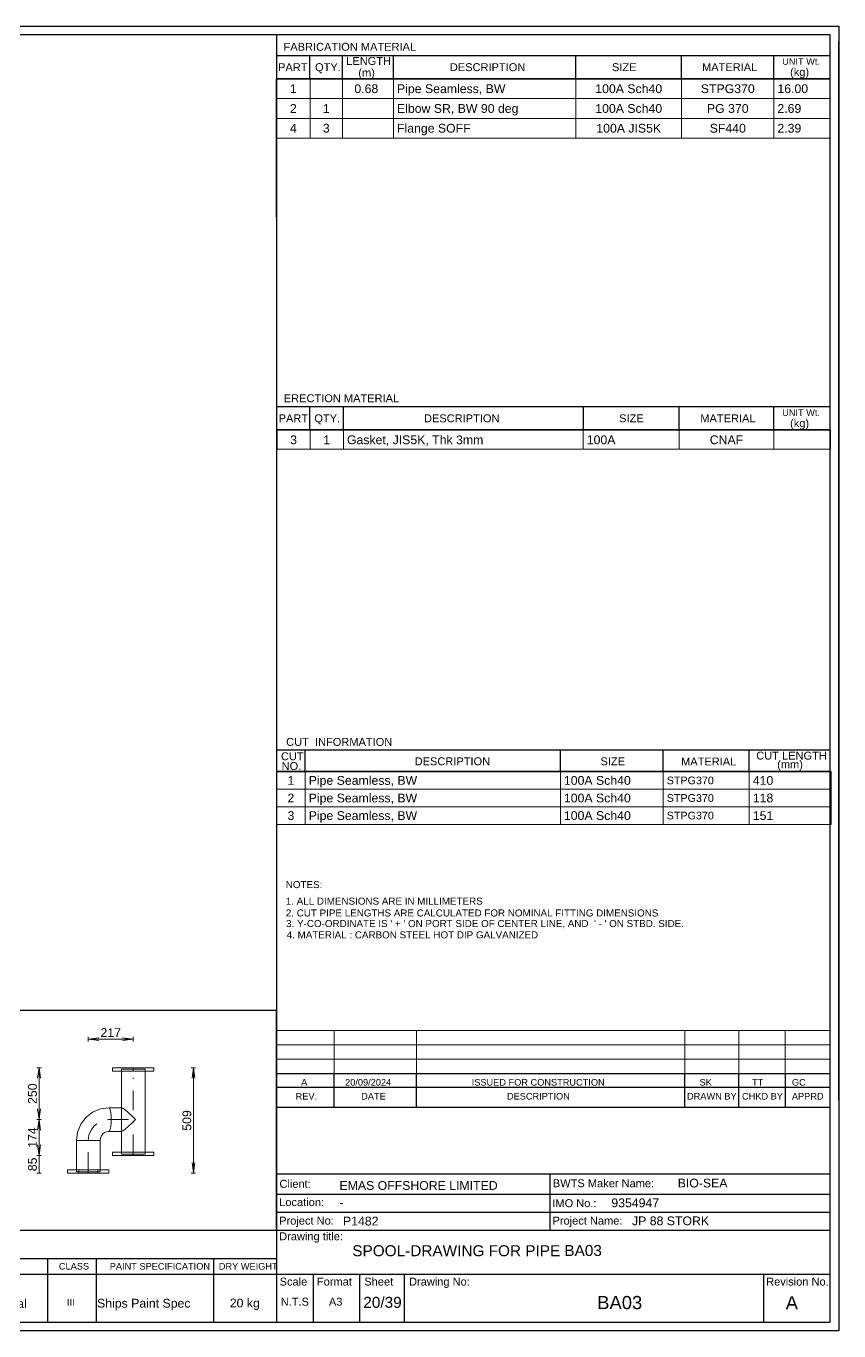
# Model space of a CAD drawing. Header units: millimetres. Extents: x 0 to 420, y 0 to 297.
# Drawn here: x 235 to 420, y 0 to 297 of the extents above; entities that cross this region are included whole.
import ezdxf
from ezdxf.enums import TextEntityAlignment as Align

# ---------------------------------------------------------------- set-up
doc = ezdxf.new("R2010")
doc.units = ezdxf.units.MM
doc.linetypes.add('DOTTED_DASHED6', pattern=[10, 4.444444, -2.666667, 0.222222, -2.666667])
for name, color, linetype in [('FramesFromTables', 40, 'Continuous'), ('SymbolsOnDrawingSheet', 1, 'Continuous'), ('TextFromTables', 2, 'Continuous'), ('TextFromTextBoxes', 2, 'Continuous')]:
    doc.layers.add(name, color=color, linetype=linetype)
doc.styles.add('Cadmatic Default Text', font='arial.ttf')

# ---------------------------------------------------------------- blocks, each defined once
blk = doc.blocks.new('BA01726637003_BOM_4')
at = {"layer": 'FramesFromTables', "linetype": 'ByBlock', "lineweight": 18}
for p, q in [((292, 285), (418, 285)), ((292, 271.5), (292, 285)), ((292, 271.5), (292, 285)), ((299.6, 271.5), (299.6, 285)), ((299.6, 271.5), (299.6, 285)), ((307, 271.5), (307, 285)), ((307, 271.5), (307, 285)), ((318.6, 271.5), (318.6, 285)), ((318.6, 271.5), (318.6, 285)), ((360.1, 271.5), (360.1, 285)), ((360.1, 271.5), (360.1, 285)), ((384.2, 271.5), (384.2, 285)), ((384.2, 271.5), (384.2, 285)), ((405.2, 271.5), (405.2, 285)), ((405.2, 271.5), (405.2, 285)), ((418, 271.5), (418, 285)), ((292, 280.5), (418, 280.5)), ((292, 276), (418, 276)), ((292, 205), (418.1, 205)), ((292, 200.67), (292, 205)), ((292.1, 200.67), (292.1, 205)), ((299.6, 200.67), (299.6, 205)), ((299.6, 200.67), (299.6, 205)), ((307.2, 200.67), (307.2, 205)), ((307.2, 200.67), (307.2, 205)), ((361.8, 200.67), (361.8, 205)), ((361.8, 200.67), (361.8, 205)), ((383.6, 200.67), (383.6, 205)), ((383.6, 200.67), (383.6, 205)), ((405.2, 200.67), (405.2, 205)), ((405.2, 200.67), (405.2, 205)), ((418, 200.67), (418, 205)), ((292, 127.3), (418.2, 127.3)), ((292, 115.3), (292, 127.3)), ((292, 115.3), (292, 127.3)), ((298.5, 115.3), (298.5, 127.3)), ((298.5, 115.3), (298.5, 127.3)), ((356.6, 115.3), (356.6, 127.3)), ((356.6, 115.3), (356.6, 127.3)), ((380, 115.3), (380, 127.3)), ((380, 115.3), (380, 127.3)), ((399.6, 115.3), (399.6, 127.3)), ((399.6, 115.3), (399.6, 127.3)), ((418, 115.3), (418, 127.3)), ((292, 123.3), (418.2, 123.3)), ((292, 119.3), (418.2, 119.3)), ((292, 68.4), (418, 68.4)), ((292, 58.6), (292, 68.4)), ((292, 58.6), (292, 68.4)), ((305.1, 58.6), (305.1, 68.4)), ((305.1, 58.6), (305.1, 68.4)), ((323.8, 58.6), (323.8, 68.4)), ((323.8, 58.6), (323.8, 68.4)), ((384.9, 58.6), (384.9, 68.4)), ((384.9, 58.6), (384.9, 68.4)), ((397.2, 58.6), (397.2, 68.4)), ((397.2, 58.6), (397.2, 68.4)), ((407.8, 58.6), (407.8, 68.4)), ((407.8, 58.6), (407.8, 68.4)), ((418, 58.6), (418, 68.4)), ((292, 65.13), (418, 65.13)), ((292, 61.87), (418, 61.87))]:
    blk.add_line(p, q, dxfattribs=at)
at = {"layer": 'FramesFromTables', "linetype": 'ByBlock', "lineweight": -3}
for p, q in [((2, 98.5), (51.5, 98.5)), ((2, 75.19), (2, 98.5)), ((2, 75.19), (2, 98.5)), ((12.6, 75.19), (12.6, 98.5)), ((12.6, 75.19), (12.6, 98.5)), ((30.3, 75.19), (30.3, 98.5)), ((30.3, 75.19), (30.3, 98.5)), ((40.9, 75.19), (40.9, 98.5)), ((40.9, 75.19), (40.9, 98.5)), ((51.5, 75.19), (51.5, 98.5)), ((2, 94.62), (51.5, 94.62)), ((2, 90.73), (51.5, 90.73)), ((2, 86.85), (51.5, 86.85)), ((2, 82.96), (51.5, 82.96)), ((2, 79.08), (51.5, 79.08))]:
    blk.add_line(p, q, dxfattribs=at)
at = {"layer": 'FramesFromTables', "linetype": 'ByBlock', "lineweight": 18, "flags": 128}
for points in [[(292, 271.5), (418, 271.5), (418, 285)], [(292, 200.67), (418.1, 200.67), (418.1, 205)], [(292, 115.3), (418.2, 115.3), (418.2, 127.3)], [(292, 58.6), (418, 58.6), (418, 68.4)]]:
    blk.add_lwpolyline(points, dxfattribs=at)
at = {"layer": 'FramesFromTables', "linetype": 'ByBlock', "lineweight": -3, "flags": 128}
blk.add_lwpolyline([(2, 75.19), (51.5, 75.19), (51.5, 98.5)], dxfattribs=at)
at = {"layer": 'TextFromTables', "linetype": 'ByBlock', "lineweight": 13, "style": 'Cadmatic Default Text'}
for s, p in [('1', (295.8, 282.75)), ('2', (295.8, 278.25)), ('4', (295.8, 273.75))]:
    blk.add_text(s, height=2, dxfattribs=at).set_placement(p, align=Align.MIDDLE_CENTER)
at = {"layer": 'TextFromTables', "linetype": 'ByBlock', "lineweight": 25, "style": 'Cadmatic Default Text'}
for s, p in [('0.68 ', (312.8, 282.75)), ('100A Sch40', (372.15, 282.75)), ('STPG370', (394.7, 282.75)), ('1', (303.3, 278.25)), ('100A Sch40', (372.15, 278.25)), ('PG 370', (394.7, 278.25)), ('3', (303.3, 273.75)), ('100A JIS5K', (372.15, 273.75)), ('SF440', (394.7, 273.75)), ('3', (295.85, 202.83)), ('1', (303.4, 202.83)), ('CNAF', (394.4, 202.83)), ('1', (295.25, 125.3)), ('2', (295.25, 121.3)), ('3', (295.25, 117.3)), ('W1', (7.3, 96.56)), ('100', (21.45, 96.56)), ('SOF', (35.6, 96.56)), ('SJ', (46.2, 96.56)), ('W2', (7.3, 92.67)), ('100', (21.45, 92.67)), ('BW', (35.6, 92.67)), ('SJ', (46.2, 92.67)), ('W3', (7.3, 88.79)), ('100', (21.45, 88.79)), ('BW', (35.6, 88.79)), ('SJ', (46.2, 88.79)), ('W4', (7.3, 84.91)), ('100', (21.45, 84.91)), ('SOF', (35.6, 84.91)), ('SJ', (46.2, 84.91)), ('W5', (7.3, 81.02)), ('100', (21.45, 81.02)), ('FW', (35.6, 81.02)), ('SJ', (46.2, 81.02)), ('W6', (7.3, 77.14)), ('100', (21.45, 77.14)), ('SOF', (35.6, 77.14)), ('SJ', (46.2, 77.14))]:
    blk.add_text(s, height=2, dxfattribs=at).set_placement(p, align=Align.MIDDLE_CENTER)
for s, height, p in [('Pipe Seamless, BW ', 2, (319.4, 282.75)), ('16.00', 2, (406, 282.75)), ('Elbow SR, BW 90 deg', 2, (319.4, 278.25)), ('2.69', 2, (406, 278.25)), ('Flange SOFF ', 2, (319.4, 273.75)), ('2.39', 2, (406, 273.75)), ('Gasket, JIS5K, Thk 3mm ', 2, (308, 202.83)), ('100A', 2, (362.6, 202.83)), ('Pipe Seamless, BW', 2, (299.3, 125.3)), ('100A Sch40', 2, (357.4, 125.3)), ('STPG370', 1.75, (380.8, 125.3)), ('410', 2, (400.4, 125.3)), ('Pipe Seamless, BW', 2, (299.3, 121.3)), ('100A Sch40', 2, (357.4, 121.3)), ('STPG370', 1.75, (380.8, 121.3)), ('118', 2, (400.4, 121.3)), ('Pipe Seamless, BW', 2, (299.3, 117.3)), ('100A Sch40', 2, (357.4, 117.3)), ('STPG370', 1.75, (380.8, 117.3)), ('151', 2, (400.4, 117.3))]:
    blk.add_text(s, height=height, dxfattribs=at).set_placement(p, align=Align.MIDDLE_LEFT)
at = {"layer": 'TextFromTextBoxes', "linetype": 'ByBlock', "lineweight": -3, "style": 'Cadmatic Default Text'}
for s, p in [('EMAS OFFSHORE LIMITED', (306.3, 33.1)), ('BIO-SEA', (383.3, 33.65)), ('9354947', (368.2, 29.15)), ('-', (306.3, 29.2)), ('P1482', (307.1, 25)), ('JP 88 STORK', (372.9, 25.05)), ('BA03-004', (130, 19.6))]:
    blk.add_text(s, height=2, dxfattribs=at).set_placement(p, align=Align.MIDDLE_LEFT)
at = {"layer": 'TextFromTextBoxes', "linetype": 'ByBlock', "lineweight": 25, "style": 'Cadmatic Default Text'}
blk.add_text('BA03', height=2.5, dxfattribs=at).set_placement((357.5, 18.3), align=Align.MIDDLE_LEFT)
at = {"layer": 'TextFromTextBoxes', "linetype": 'ByBlock', "lineweight": -3, "style": 'Cadmatic Default Text'}
for s, height, p in [('WATER', 2, (163.35, 8.05)), ('SEA WATER', 2, (145.25, 7.28)), ('AMB', 2, (177.85, 6.3)), ('6', 2, (189.25, 6.2)), ('-', 2, (200.2, 6.15)), ('9', 2, (211.7, 6.25)), ('100% Visual', 2, (227.35, 6.2)), ('Ships Paint Spec', 2, (261.75, 6.3)), ('20 kg', 2, (284.75, 6.35)), ('20/39', 2.5, (316.1, 6.5))]:
    blk.add_text(s, height=height, dxfattribs=at).set_placement(p, align=Align.MIDDLE_CENTER)
at = {"layer": 'TextFromTextBoxes', "linetype": 'ByBlock', "lineweight": 25, "style": 'Cadmatic Default Text'}
blk.add_text('BA03', height=3, dxfattribs=at).set_placement((370.1, 6.45), align=Align.MIDDLE_CENTER)
blk = doc.blocks.new('SEDS_SPOOL_FORMAT_Gol_6')
at = {"layer": 'SymbolsOnDrawingSheet', "linetype": 'ByBlock', "lineweight": -3, "flags": 128}
for points in [[(0, 297), (420, 297), (420, 0), (0, 0), (0, 297)], [(418.01, 295.01), (2, 295.01)], [(292.02, 50.91), (292.02, 295.01)], [(418.01, 2), (418.01, 295.01)], [(420, 52.53), (420, 293.46)], [(420, 52.53), (420, 293.46)], [(292.02, 290.3), (418.01, 290.3)], [(292.02, 284.66), (292.02, 288.77)], [(299.59, 285.01), (299.59, 290.3)], [(307.02, 285.01), (307.02, 290.3)], [(318.61, 285.01), (318.61, 290.3)], [(360.08, 285.01), (360.08, 290.3)], [(384.18, 285.01), (384.18, 290.3)], [(405.15, 285.01), (405.15, 290.3)], [(405.15, 285.01), (405.15, 290.3)], [(292, 285), (418, 285)], [(292, 253.5), (292, 285)], [(292, 253.5), (292, 285)], [(292.02, 285.01), (418.01, 285.01)], [(418.01, 285.01), (292.02, 285.01)], [(418, 253.5), (418, 285)], [(292.02, 210.38), (418.01, 210.38)], [(292.02, 205.08), (292.02, 209.18)], [(299.57, 205.08), (299.57, 210.38)], [(307.21, 205.08), (307.21, 210.38)], [(361.83, 205.03), (361.83, 210.38)], [(383.61, 205.08), (383.61, 210.38)], [(405.15, 205.17), (405.15, 210.38)], [(292.02, 205.08), (418.01, 205.08)], [(292.02, 186.7), (292.02, 205.08)], [(292.02, 186.7), (292.02, 205.08)], [(418.01, 205.08), (292.02, 205.08)], [(418, 166), (418, 205)], [(292.02, 132.23), (418.01, 132.23)], [(292.02, 127.3), (292.02, 131.41)], [(298.48, 127.3), (298.48, 132.23)], [(356.6, 127.3), (356.6, 132.23)], [(380.01, 127.3), (380.01, 132.23)], [(399.56, 127.3), (399.56, 132.23)], [(292.02, 127.3), (418.01, 127.3)], [(418.01, 127.3), (292.02, 127.3)], [(418, 111.3), (418, 127.3)], [(418, 55.4), (418, 68.5)], [(292.02, 52.57), (292.02, 66.5)], [(292.02, 52.57), (292.02, 66.5)], [(292.02, 58.6), (418.01, 58.6)], [(305.1, 50.91), (305.1, 58.6)], [(323.84, 50.91), (323.84, 58.6)], [(384.91, 50.91), (384.91, 58.6)], [(397.21, 50.91), (397.21, 58.6)], [(407.86, 50.91), (407.86, 58.6)], [(292.02, 55.47), (418.01, 55.47)], [(292.02, 50.91), (418.01, 50.91)], [(292.02, 2), (292.02, 50.91)], [(292.02, 35.73), (418.01, 35.73)], [(354.24, 22.93), (354.24, 35.73)], [(292.02, 31.13), (418.01, 31.13)], [(292.02, 27.03), (418.01, 27.03)], [(107.74, 22.93), (292.02, 22.93)], [(292.02, 22.93), (418.01, 22.93)], [(107.74, 16.45), (292.02, 16.45)], [(239.85, 16.45), (239.85, 2)], [(250.91, 16.34), (250.91, 2)], [(277.59, 16.45), (277.59, 2)], [(2, 12.91), (292.02, 12.91)], [(292.02, 12.91), (418.01, 12.91)], [(300.39, 2), (300.39, 12.91)], [(310.96, 2), (310.96, 12.91)], [(321.13, 2), (321.13, 12.91)], [(402.9, 2), (402.9, 12.91)], [(2, 2), (418.01, 2)]]:
    blk.add_lwpolyline(points, dxfattribs=at)
at = {"layer": 'SymbolsOnDrawingSheet', "linetype": 'ByBlock', "lineweight": -3, "style": 'Cadmatic Default Text'}
for s, height, p in [('FABRICATION MATERIAL', 1.8, (293.57, 293.19)), ('PART', 1.8, (292.32, 288.55)), ('QTY.', 1.8, (300.74, 288.55)), ('LENGTH', 1.8, (307.84, 289.97)), ('DESCRIPTION', 1.8, (331.43, 288.55)), ('SIZE', 1.8, (368.34, 288.55)), ('MATERIAL', 1.8, (388.84, 288.55)), ('UNIT Wt.', 1.5, (407.08, 289.7)), (' (kg)', 1.8, (408.19, 287.46)), ('ERECTION MATERIAL', 1.8, (293.62, 213.19)), ('PART', 1.8, (292.45, 208.62)), ('QTY.', 1.8, (300.58, 208.62)), ('DESCRIPTION', 1.8, (325.54, 208.62)), ('SIZE', 1.8, (369.97, 208.62)), ('MATERIAL', 1.8, (388.45, 208.62)), ('UNIT Wt.', 1.5, (407.08, 209.77)), (' (kg)', 1.8, (408.19, 207.53)), ('CUT  INFORMATION', 1.8, (294.16, 134.97)), ('CUT ', 1.8, (292.97, 131.7)), ('CUT LENGTH', 1.8, (401.19, 131.85)), ('NO.', 1.8, (293.13, 129.46)), ('DESCRIPTION', 1.8, (323.41, 130.55)), ('SIZE', 1.8, (365.72, 130.55)), ('MATERIAL', 1.8, (384.07, 130.5)), ('(mm)', 1.8, (405.94, 129.85)), ('SPOOL-DRAWING FOR PIPE', 2.5, (309.22, 19.5))]:
    blk.add_text(s, height=height, dxfattribs=at).set_placement(p, align=Align.TOP_LEFT)
for s, p in [('(m)', (310.6, 285.51)), ('Client:', (292.64, 32.58)), ('BWTS Maker Name:', (354.88, 32.71)), ('Location:', (292.58, 28.41)), ('IMO No.:', (354.76, 28.17)), ('Project No:', (292.58, 24.2)), ('Project Name:', (354.8, 24.2)), ('Drawing title:', (292.57, 20.64)), ('Scale', (292.68, 10.32)), ('Format', (301.16, 10.32)), ('Sheet', (311.96, 10.32)), ('Drawing No:', (322.14, 10.32)), ('Revision No.', (403.43, 10.32)), ('N.T.S', (292.92, 5.74)), ('A3', (303.89, 5.74))]:
    blk.add_text(s, height=1.8, dxfattribs=at).set_placement(p)
for s, height, p in [('NOTES:', 1.6, (294.08, 101.59)), ('1. ALL DIMENSIONS ARE IN MILLIMETERS', 1.6, (294.08, 97.83)), ('2. CUT PIPE LENGTHS ARE CALCULATED FOR NOMINAL FITTING DIMENSIONS', 1.6, (294.08, 95.13)), ("3. Y-CO-ORDINATE IS ' + ' ON PORT SIDE OF CENTER LINE, AND  ' - ' ON STBD. SIDE.", 1.6, (294.16, 92.72)), ('4. MATERIAL : CARBON STEEL HOT DIP GALVANIZED', 1.6, (294.28, 90.15)), ('A', 1.5, (297.58, 56.58)), ('20/09/2024', 1.5, (307.59, 56.58)), ('ISSUED FOR CONSTRUCTION', 1.5, (336.41, 56.58)), ('SK', 1.5, (388.28, 56.58)), ('TT', 1.5, (400.21, 56.58)), ('GC', 1.5, (409.3, 56.58)), ('REV.', 1.5, (296.32, 53.41)), ('DATE', 1.5, (311.24, 53.41)), ('DESCRIPTION', 1.5, (344.43, 53.41)), ('DRAWN BY', 1.5, (385.43, 53.41)), ('CHKD BY', 1.5, (397.94, 53.41)), ('APPRD', 1.5, (409.3, 53.41)), ('CLASS', 1.5, (242.43, 14.72)), ('PAINT SPECIFICATION', 1.5, (254.01, 14.7)), ('DRY WEIGHT', 1.5, (278.84, 14.7)), ('III', 1.5, (244.26, 6.51)), ('A', 3, (407.89, 6.4))]:
    blk.add_text(s, height=height, dxfattribs=at).set_placement(p, align=Align.MIDDLE_LEFT)

msp = doc.modelspace()

# ---------------------------------------------------------------- linework, layer by layer
at = {"linetype": 'ByBlock', "lineweight": 13, "flags": 128}
for points in [[(249.11, 65.9), (249.11, 66.9)], [(249.11, 66.4), (251.51, 66.08), (249.11, 66.4), (251.51, 66.71), (249.11, 66.4)], [(249.11, 66.4), (259.34, 66.4)], [(259.34, 66.4), (256.94, 66.71), (259.34, 66.4), (256.94, 66.08), (259.34, 66.4)], [(259.34, 65.9), (259.34, 66.9)], [(238.4, 59.9), (237.4, 59.9)], [(237.9, 59.9), (237.58, 57.5), (237.9, 59.9), (238.21, 57.5), (237.9, 59.9)], [(237.9, 48.11), (237.9, 59.9)], [(272.56, 59.9), (273.56, 59.9)], [(273.06, 59.9), (272.74, 57.5), (273.06, 59.9), (273.37, 57.5), (273.06, 59.9)], [(273.06, 35.9), (273.06, 59.9)], [(237.9, 48.11), (238.21, 50.51), (237.9, 48.11), (237.58, 50.51), (237.9, 48.11)], [(238.4, 48.11), (237.4, 48.11)], [(237.9, 48.11), (237.58, 45.71), (237.9, 48.11), (238.21, 45.71), (237.9, 48.11)], [(237.9, 39.92), (237.9, 48.11)], [(237.9, 39.92), (238.21, 42.32), (237.9, 39.92), (237.58, 42.32), (237.9, 39.92)], [(238.4, 39.92), (237.4, 39.92)], [(237.9, 35.9), (237.9, 39.92)], [(238.4, 35.9), (237.4, 35.9)], [(272.56, 35.9), (273.56, 35.9)], [(273.06, 35.9), (273.37, 38.3), (273.06, 35.9), (272.74, 38.3), (273.06, 35.9)]]:
    msp.add_lwpolyline(points, dxfattribs=at)
at = {"linetype": 'DOTTED_DASHED6', "lineweight": 13, "flags": 128}
for points in [[(259.34, 59.14), (259.34, 59.9)], [(259.34, 40.25), (259.34, 59.57)], [(249.11, 43.32), (249.27, 44.56), (249.74, 45.71), (250.49, 46.71), (251.46, 47.47), (252.59, 47.95), (253.8, 48.11)], [(253.8, 48.11), (259.34, 48.11)], [(249.11, 36.23), (249.11, 43.32)], [(259.34, 39.92), (259.34, 40.67)], [(249.11, 35.9), (249.11, 36.65)]]:
    msp.add_lwpolyline(points, dxfattribs=at)
at = {"layer": 'SymbolsOnDrawingSheet', "linetype": 'ByBlock', "lineweight": 25, "flags": 128}
msp.add_lwpolyline([(217, 22.9), (292, 22.9), (292, 72.9), (217, 72.9), (217, 22.9)], dxfattribs=at)
at = {"layer": 'SymbolsOnDrawingSheet', "linetype": 'ByBlock', "lineweight": 18, "flags": 128}
for points in [[(264.06, 59.9), (264.06, 59.14), (254.63, 59.14), (254.63, 59.9), (264.06, 59.9)], [(262.04, 59.57), (262.04, 40.25), (256.65, 40.25), (256.65, 59.57), (262.04, 59.57)], [(250.09, 49.79), (251.88, 50.55)], [(251.88, 50.55), (253.8, 50.8)], [(253.8, 45.42), (253.97, 45.55), (254.12, 45.93), (254.24, 46.53), (254.32, 47.28), (254.35, 48.11), (254.32, 48.94), (254.24, 49.69), (254.12, 50.29), (253.97, 50.67), (253.8, 50.8)], [(257, 50.67), (256.7, 50.8), (253.81, 50.8)], [(257.53, 50.29), (257, 50.67)], [(247.4, 47.04), (248.56, 48.59)], [(248.56, 48.59), (250.09, 49.79)], [(258.23, 49.69), (257.53, 50.29)], [(259.04, 48.94), (258.23, 49.69)], [(259.85, 48.11), (259.04, 48.94)], [(259.04, 47.28), (259.85, 48.11)], [(246.42, 43.32), (246.66, 45.24)], [(246.66, 45.24), (247.4, 47.04)], [(252.41, 44.82), (252.09, 44.39)], [(252.83, 45.15), (252.41, 44.82)], [(253.3, 45.35), (252.83, 45.15)], [(253.8, 45.42), (253.3, 45.35)], [(253.81, 45.42), (256.7, 45.42), (257, 45.55)], [(257, 45.55), (257.53, 45.93)], [(257.53, 45.93), (258.23, 46.53)], [(258.23, 46.53), (259.04, 47.28)], [(251.81, 43.32), (251.68, 43.32), (251.29, 43.32), (250.7, 43.32), (249.95, 43.32), (249.11, 43.32), (248.28, 43.32), (247.53, 43.32), (246.93, 43.32), (246.55, 43.32), (246.42, 43.32)], [(246.42, 36.23), (246.42, 43.32), (251.81, 43.32), (251.81, 36.23), (246.42, 36.23)], [(251.88, 43.88), (251.81, 43.32)], [(252.09, 44.39), (251.88, 43.88)], [(254.63, 39.92), (254.63, 40.67), (264.06, 40.67), (264.06, 39.92), (254.63, 39.92)], [(244.4, 36.65), (244.4, 35.9)], [(244.4, 36.65), (244.56, 36.65), (245.03, 36.65), (245.78, 36.65), (246.75, 36.65), (246.97, 36.65), (251.26, 36.65), (251.47, 36.65), (252.45, 36.65), (253.2, 36.65), (253.67, 36.65), (253.83, 36.65)], [(253.2, 35.9), (252.45, 35.9), (251.47, 35.9), (251.26, 35.9), (246.97, 35.9), (246.75, 35.9), (245.78, 35.9), (245.03, 35.9), (244.56, 35.9), (244.4, 35.9), (244.56, 35.9), (245.03, 35.9), (245.78, 35.9), (246.75, 35.9), (247.89, 35.9), (249.11, 35.9), (250.33, 35.9), (251.47, 35.9), (252.45, 35.9), (253.2, 35.9), (253.67, 35.9), (253.83, 35.9), (253.67, 35.9), (253.2, 35.9)], [(246.97, 35.9), (246.97, 36.65)], [(251.26, 36.65), (251.26, 35.9)], [(253.83, 35.9), (253.83, 36.65)]]:
    msp.add_lwpolyline(points, dxfattribs=at)

# ---------------------------------------------------------------- block references
at = {"layer": 'SymbolsOnDrawingSheet'}
msp.add_blockref('SEDS_SPOOL_FORMAT_Gol_6', (0, 0), dxfattribs=at)
at = {"layer": 'TextFromTextBoxes', "lineweight": 25}
msp.add_blockref('BA01726637003_BOM_4', (0, 0), dxfattribs=at)

# ---------------------------------------------------------------- texts
at = {"layer": 'SymbolsOnDrawingSheet', "linetype": 'ByBlock', "lineweight": 13, "style": 'Cadmatic Default Text'}
msp.add_text('217', height=2, dxfattribs=at).set_placement((254.23, 67.9), align=Align.MIDDLE_CENTER)
for s, p in [('250', (236.4, 54)), ('509', (271.56, 47.9)), ('174', (236.4, 44.01)), ('85', (236.4, 37.91))]:
    msp.add_text(s, height=2, rotation=90, dxfattribs=at).set_placement(p, align=Align.MIDDLE_CENTER)

doc.saveas('drawing.dxf')
